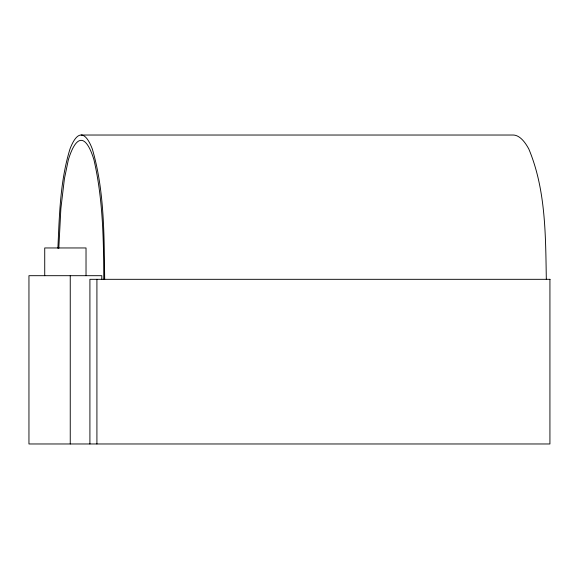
<?xml version="1.0" encoding="UTF-8"?>
<svg xmlns="http://www.w3.org/2000/svg" width="579" height="579" viewBox="0 0 579 579"><rect width="100%" height="100%" fill="white"/><g stroke="black" fill="none" stroke-linecap="round" stroke-linejoin="round"><path stroke-width="0.87" d="M57.893 248.217C59.398 215.048 60.115 181.046 69.958 149.093A157.691 27.112 -90 0 1 92.343 149.093C104.64 191.179 104.046 235.834 104.69 279.317M58.805 248.326L60.867 208.592L64.421 178.672L68.351 159.782A152.371 26.2 90 0 1 93.95 159.782C102.946 198.908 103.655 239.351 103.771 279.317M81.154 135.03L513.016 135.03A158.465 38.453 -90 0 1 528.851 149.093C545.939 189.941 545.548 235.733 546.323 279.317M550.05 279.317L89.911 279.317L89.911 443.97M549.927 279.317L549.927 443.97L28.95 443.97L28.95 275.691L101.803 275.691L101.803 279.317M96.917 279.317L96.917 443.97M86.025 275.691L86.025 247.957L44.728 247.957L44.728 275.691M70.247 275.691L70.247 443.97"/></g></svg>
